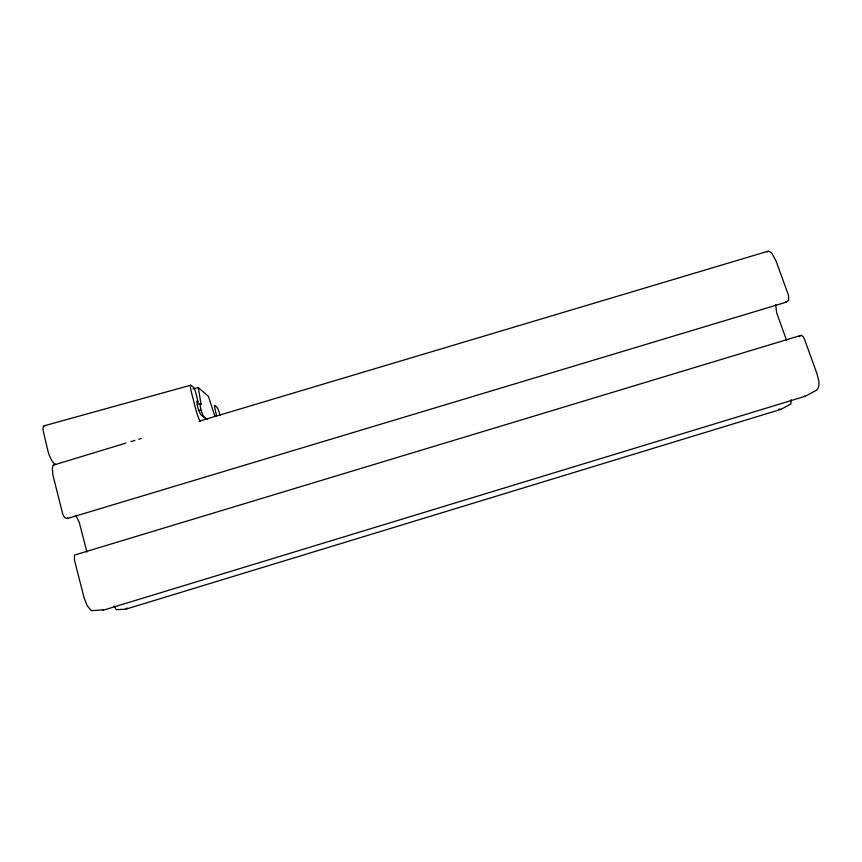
<?xml version="1.0" encoding="UTF-8"?>
<svg xmlns="http://www.w3.org/2000/svg" width="862" height="862" viewBox="0 0 862 862"><rect width="100%" height="100%" fill="white"/><g stroke="black" fill="none" stroke-linecap="round" stroke-linejoin="round"><path stroke-width="1.29" d="M67.818 517.728C65.631 520.368 62.495 514.937 62.376 512.599L52.981 475.425L52.28 468.292L53.099 465.221L125.82 443.122M126.962 607.936L125.733 609.208L116.348 609.671L114.021 605.986M103.494 609.8L91.437 610.705L87.288 605.857L84.174 598.099L74.444 560.041L74.498 555.085L800.97 335.361L802.953 336.331L804.451 339.143L816.756 373.074C818.113 378.289 820.969 385.433 816.874 390.023L805.28 396.251L102.966 610.318M799.052 336.719L800.97 335.361M766.9 251.833L769.066 251.273L771.802 253.202L776.156 261.154L788.547 295.494L788.655 300.181L786.273 302.174L67.645 518.461M125.733 609.208L780.821 409.396L790.907 403.976L791.101 399.634M130.981 441.581L134.849 440.428M138.717 439.264L141.303 438.499M199.348 421.152L768.268 251.154M44.156 425.806L190.761 385.195M193.023 388.924L198.206 387.523L208.432 396.358L214.584 415.376L215.726 416.314M197.279 404.267L199.876 403.567L201.169 404.612L198.206 387.523M198.357 410.603L200.943 409.903L203.313 416.357L206.945 419.385M53.573 464.715L54.823 464.618M780.821 409.396L778.752 409.148M805.28 396.251L804.408 396.175M55.847 464.402L55.028 464.133A13.609 3.987 73.1 0 1 47.572 449.511L43.65 432.735A8.48 2.478 72.8 0 1 44.695 425.893L44.91 425.99M786.273 302.174L785.638 301.7M75.824 515.239L79.272 522.426L86.933 552.122M786.618 340.512L776.543 312.367L775.768 304.598M200.943 409.903L199.876 403.567M216.545 415.506L214.907 408.642A4.741 0.679 73.8 0 1 214.864 405.506L216.847 407.176A7.532 1.077 73.8 0 1 220.112 415.495M206.686 419.244A15.656 2.424 73.9 0 0 206.384 418.954L200.695 414.611L198.271 409.073A5.366 0.851 73.7 0 1 197.613 406.465L196.73 401.196L198.185 402.209L195.76 392.673A5.204 0.819 73.6 0 0 193.497 387.394L191.084 385.336A8.437 1.347 73.6 0 0 191.299 391.801L195.523 408.394A13.533 2.155 73.7 0 0 200.2 421.432"/></g></svg>
